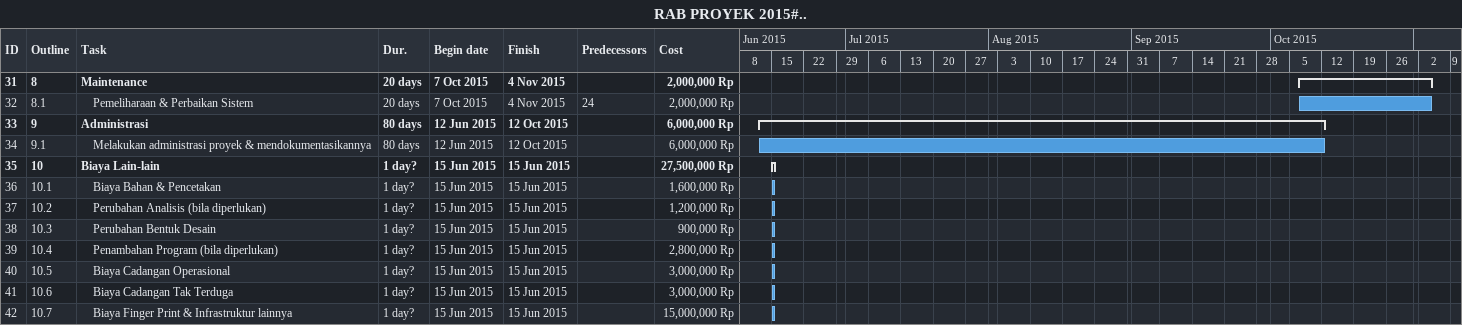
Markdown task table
RAB PROYEK 2015#..

| ID | WBS | Task | Duration | Start | Finish | Predecessors | Cost (Rp) |
|---|---|---|---|---|---|---|---|
| 31 | 8 | **Maintenance** | 20d | 2015-10-07 | 2015-11-04 |  | 2000000 |
| 32 | 8.1 | Pemeliharaan & Perbaikan Sistem | 20d | 2015-10-07 | 2015-11-04 | 24 | 2000000 |
| 33 | 9 | **Administrasi** | 80d | 2015-06-12 | 2015-10-12 |  | 6000000 |
| 34 | 9.1 | Melakukan administrasi proyek & mendokumentasikannya | 80d | 2015-06-12 | 2015-10-12 |  | 6000000 |
| 35 | 10 | **Biaya Lain-lain** | 1d? | 2015-06-15 | 2015-06-15 |  | 27500000 |
| 36 | 10.1 | Biaya Bahan & Pencetakan | 1d? | 2015-06-15 | 2015-06-15 |  | 1600000 |
| 37 | 10.2 | Perubahan Analisis (bila diperlukan) | 1d? | 2015-06-15 | 2015-06-15 |  | 1200000 |
| 38 | 10.3 | Perubahan Bentuk Desain | 1d? | 2015-06-15 | 2015-06-15 |  | 900000 |
| 39 | 10.4 | Penambahan Program (bila diperlukan) | 1d? | 2015-06-15 | 2015-06-15 |  | 2800000 |
| 40 | 10.5 | Biaya Cadangan Operasional | 1d? | 2015-06-15 | 2015-06-15 |  | 3000000 |
| 41 | 10.6 | Biaya Cadangan Tak Terduga | 1d? | 2015-06-15 | 2015-06-15 |  | 3000000 |
| 42 | 10.7 | Biaya Finger Print & Infrastruktur lainnya | 1d? | 2015-06-15 | 2015-06-15 |  | 15000000 |
